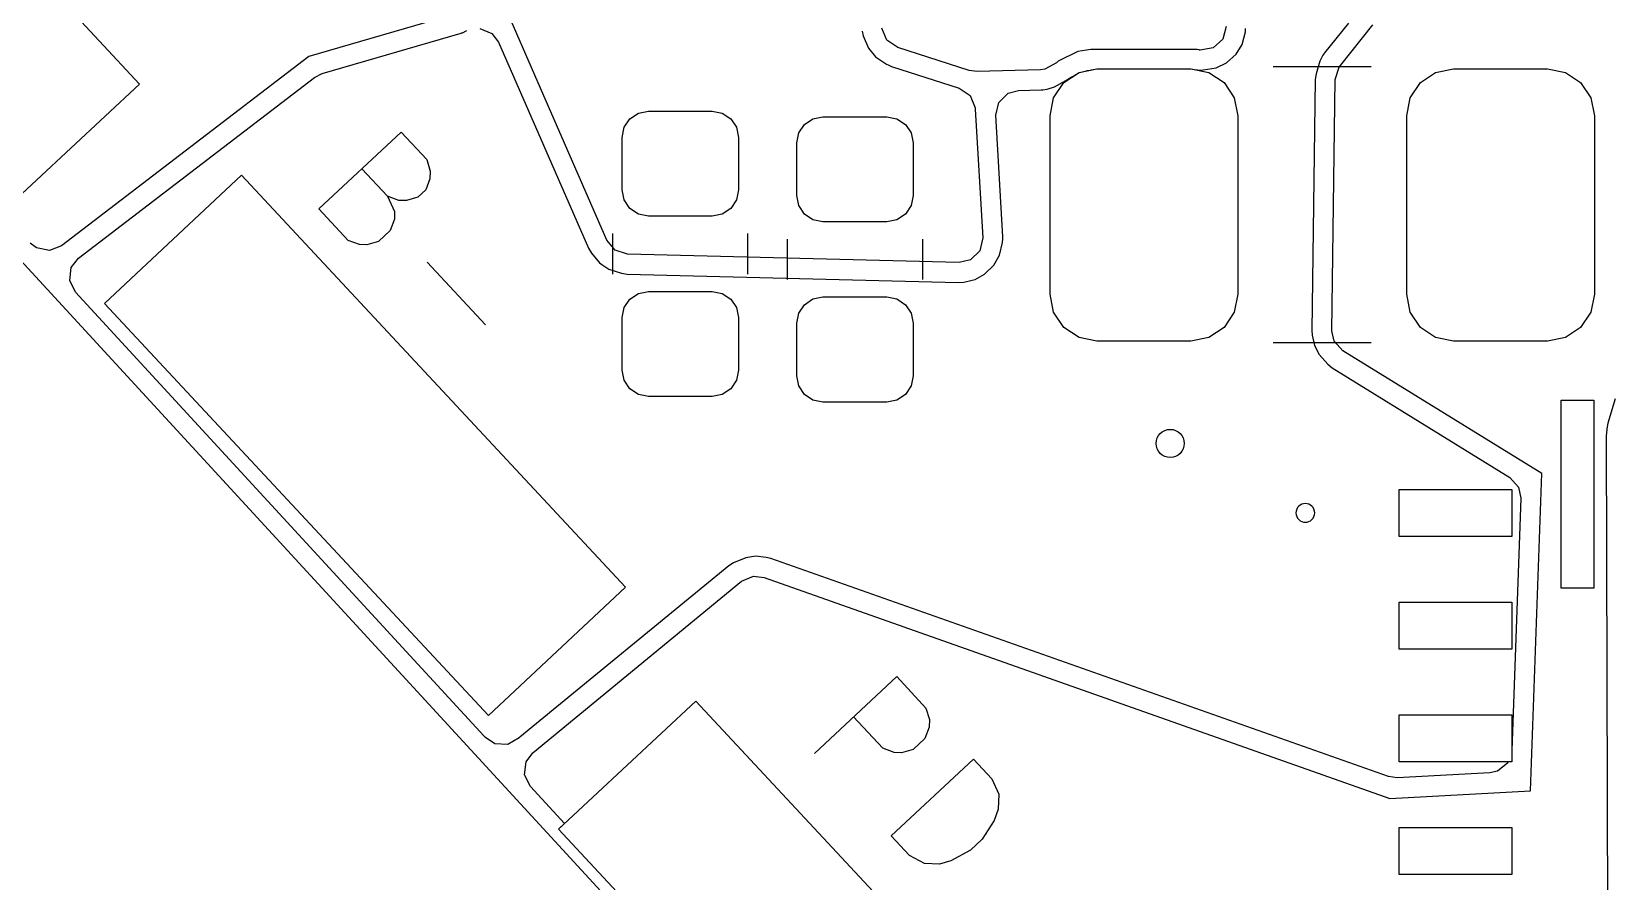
# Model space of a CAD drawing. Extents: x -28 to 34.6, y -6.7 to 48.3.
# Drawn here: x -12.33 to -3.93, y 4.94 to 9.46 of the extents above; entities that cross this region are included whole.
import ezdxf

# ---------------------------------------------------------------- set-up
doc = ezdxf.new("R2010")
doc.units = 0
doc.layers.add('BLACK', color=7, linetype='CONTINUOUS')

msp = doc.modelspace()

# ---------------------------------------------------------------- linework, layer by layer
at = {"layer": 'BLACK', "linetype": 'CONTINUOUS'}
for p, q in [((-15.515668, 11.641502), (-0.465668, -4.708498)), ((-13.802989, 11.379532), (-11.756994, 9.185471)), ((-9.620835, 9.162816), (-9.825668, 9.631502)), ((-10.072602, 9.559581), (-10.855669, 9.331502)), ((-5.315844, 9.510227), (-5.44275, 9.351596)), ((-5.359102, 9.284711), (-5.185668, 9.501502)), ((-10.784238, 9.240758), (-10.042652, 9.456754)), ((-10.042652, 9.456754), (-10.040813, 9.457308)), ((-10.040813, 9.457308), (-10.036592, 9.45862)), ((-10.036592, 9.45862), (-10.012905, 9.470151)), ((-9.944014, 9.481794), (-9.879763, 9.454344)), ((-9.879763, 9.454344), (-9.84501, 9.408316)), ((-7.907105, 9.466502), (-7.901162, 9.441331)), ((-7.901162, 9.441331), (-7.90116, 9.441327)), ((-7.90116, 9.441327), (-7.873677, 9.377094)), ((-7.775212, 9.419224), (-7.802697, 9.483461)), ((-7.717361, 9.380044), (-7.775212, 9.419224)), ((-5.985399, 9.424176), (-6.037378, 9.377486)), ((-5.966914, 9.491556), (-5.985399, 9.424176)), ((-5.882115, 9.395841), (-5.86363, 9.463221)), ((-5.86363, 9.463221), (-5.863962, 9.481794)), ((-9.84501, 9.408316), (-9.36541, 8.310926)), ((-7.873677, 9.377094), (-7.835271, 9.330549)), ((-7.335811, 9.257948), (-7.717361, 9.380044)), ((-6.757525, 9.358631), (-6.863095, 9.307021)), ((-6.689086, 9.368602), (-6.757525, 9.358631)), ((-6.122252, 9.368602), (-6.689086, 9.368602)), ((-6.122249, 9.368602), (-6.122252, 9.368602)), ((-6.111829, 9.367084), (-6.122249, 9.368602)), ((-6.108768, 9.366638), (-6.111829, 9.367084)), ((-6.106348, 9.36631), (-6.108768, 9.366638)), ((-6.037378, 9.377486), (-6.106348, 9.36631)), ((-5.965809, 9.29781), (-5.91383, 9.3445)), ((-5.91383, 9.3445), (-5.882115, 9.395841)), ((-5.4522, 9.338812), (-5.467985, 9.307317)), ((-5.445655, 9.347793), (-5.4522, 9.338812)), ((-5.44275, 9.351596), (-5.445655, 9.347793)), ((-10.855669, 9.331502), (-12.172273, 8.324169)), ((-7.835271, 9.330549), (-7.835269, 9.330547)), ((-7.835269, 9.330547), (-7.777431, 9.291375)), ((-7.777431, 9.291375), (-7.777425, 9.291372)), ((-7.777425, 9.291372), (-7.777418, 9.291367)), ((-7.777418, 9.291367), (-7.769045, 9.287297)), ((-7.769045, 9.287297), (-7.750008, 9.278041)), ((-7.750008, 9.278041), (-7.750003, 9.27804)), ((-7.750003, 9.27804), (-7.750002, 9.278039)), ((-7.750002, 9.278039), (-7.389927, 9.162815)), ((-7.294527, 9.252098), (-7.335811, 9.257948)), ((-6.956413, 9.261623), (-7.294527, 9.252098)), ((-6.933554, 9.264406), (-6.956413, 9.261623)), ((-6.872229, 9.297887), (-6.933554, 9.264406)), ((-6.863095, 9.307021), (-6.872229, 9.297887)), ((-6.751339, 9.247472), (-6.655668, 9.266502)), ((-6.751339, 9.247472), (-6.655668, 9.266502)), ((-6.751339, 9.247472), (-6.719389, 9.253828)), ((-6.719389, 9.253828), (-6.706345, 9.257857)), ((-6.706345, 9.257857), (-6.69021, 9.260207)), ((-6.69021, 9.260207), (-6.685657, 9.260537)), ((-6.685657, 9.260537), (-6.655668, 9.266502)), ((-6.655668, 9.266502), (-6.155668, 9.266502)), ((-6.655668, 9.266502), (-6.155668, 9.266502)), ((-6.655668, 9.266502), (-6.155668, 9.266502)), ((-6.155668, 9.266502), (-6.126262, 9.260653)), ((-6.155668, 9.266502), (-6.059997, 9.247472)), ((-6.155668, 9.266502), (-6.059997, 9.247472)), ((-6.126262, 9.260653), (-6.122188, 9.260378)), ((-6.122188, 9.260378), (-6.120733, 9.26018)), ((-6.120733, 9.26018), (-6.089217, 9.260589)), ((-6.089217, 9.260589), (-6.089211, 9.26059)), ((-6.089211, 9.26059), (-6.08921, 9.26059)), ((-6.08921, 9.26059), (-6.020251, 9.271764)), ((-6.020251, 9.271764), (-6.020249, 9.271765)), ((-6.020249, 9.271765), (-6.020247, 9.271765)), ((-6.020247, 9.271765), (-5.965809, 9.29781)), ((-5.194416, 9.276502), (-5.71692, 9.276502)), ((-5.467987, 9.307313), (-5.48859, 9.240561)), ((-5.467985, 9.307317), (-5.467987, 9.307313)), ((-5.386255, 9.208969), (-5.365648, 9.275729)), ((-5.365648, 9.275729), (-5.359102, 9.284711)), ((-4.851339, 9.247472), (-4.755668, 9.266502)), ((-4.851339, 9.247472), (-4.755668, 9.266502)), ((-4.755668, 9.266502), (-4.255668, 9.266502)), ((-4.755668, 9.266502), (-4.255668, 9.266502)), ((-4.255668, 9.266502), (-4.159997, 9.247472)), ((-4.255668, 9.266502), (-4.159997, 9.247472)), ((-11.756994, 9.185471), (-12.488347, 8.503472)), ((-12.081482, 8.258782), (-10.824903, 9.22019)), ((-10.824903, 9.22019), (-10.784238, 9.240758)), ((-6.920611, 9.158091), (-6.882232, 9.170403)), ((-6.886638, 9.112173), (-6.832445, 9.193279)), ((-6.886638, 9.112173), (-6.832445, 9.193279)), ((-6.882232, 9.170403), (-6.820907, 9.203884)), ((-6.832445, 9.193279), (-6.751339, 9.247472)), ((-6.832445, 9.193279), (-6.751339, 9.247472)), ((-6.820907, 9.203884), (-6.812745, 9.209995)), ((-6.812745, 9.209995), (-6.79291, 9.22212)), ((-6.79291, 9.22212), (-6.779388, 9.228731)), ((-6.779388, 9.228731), (-6.751339, 9.247472)), ((-6.059997, 9.247472), (-5.978891, 9.193279)), ((-6.059997, 9.247472), (-5.978891, 9.193279)), ((-5.978891, 9.193279), (-5.924698, 9.112173)), ((-5.978891, 9.193279), (-5.924698, 9.112173)), ((-5.493346, 9.210439), (-5.511789, 7.873349)), ((-5.493345, 9.210448), (-5.493346, 9.210439)), ((-5.488592, 9.240554), (-5.493345, 9.210448)), ((-5.48859, 9.240561), (-5.488592, 9.240554)), ((-5.404698, 7.87187), (-5.386255, 9.208969)), ((-4.986638, 9.112173), (-4.932445, 9.193279)), ((-4.986638, 9.112173), (-4.932445, 9.193279)), ((-4.932445, 9.193279), (-4.851339, 9.247472)), ((-4.932445, 9.193279), (-4.851339, 9.247472)), ((-4.159997, 9.247472), (-4.078891, 9.193279)), ((-4.159997, 9.247472), (-4.078891, 9.193279)), ((-4.078891, 9.193279), (-4.024698, 9.112173)), ((-4.078891, 9.193279), (-4.024698, 9.112173)), ((-9.267271, 8.353813), (-9.620835, 9.162816)), ((-7.389927, 9.162815), (-7.332077, 9.123636)), ((-7.332077, 9.123636), (-7.304592, 9.059399)), ((-7.194763, 9.019925), (-7.179049, 9.088002)), ((-7.179049, 9.088002), (-7.129023, 9.136779)), ((-7.129023, 9.136779), (-7.07447, 9.151155)), ((-7.07447, 9.151155), (-6.953397, 9.154565)), ((-6.953397, 9.154565), (-6.94347, 9.155308)), ((-6.94347, 9.155308), (-6.920611, 9.158091)), ((-6.905668, 9.016502), (-6.886638, 9.112173)), ((-6.905668, 9.016502), (-6.886638, 9.112173)), ((-5.924698, 9.112173), (-5.905668, 9.016502)), ((-5.924698, 9.112173), (-5.905668, 9.016502)), ((-5.005668, 9.016502), (-4.986638, 9.112173)), ((-5.005668, 9.016502), (-4.986638, 9.112173)), ((-4.024698, 9.112173), (-4.005668, 9.016502)), ((-4.024698, 9.112173), (-4.005668, 9.016502)), ((-9.175011, 8.955078), (-9.144663, 9.000497)), ((-9.175011, 8.955078), (-9.144663, 9.000497)), ((-9.144663, 9.000497), (-9.099244, 9.030845)), ((-9.144663, 9.000497), (-9.099244, 9.030845)), ((-9.099244, 9.030845), (-9.045668, 9.041502)), ((-9.099244, 9.030845), (-9.045668, 9.041502)), ((-9.045668, 9.041502), (-8.705668, 9.041502)), ((-9.045668, 9.041502), (-8.705668, 9.041502)), ((-8.705668, 9.041502), (-8.652092, 9.030845)), ((-8.705668, 9.041502), (-8.652092, 9.030845)), ((-8.652092, 9.030845), (-8.606673, 9.000497)), ((-8.652092, 9.030845), (-8.606673, 9.000497)), ((-8.606673, 9.000497), (-8.576325, 8.955078)), ((-8.606673, 9.000497), (-8.576325, 8.955078)), ((-8.214663, 8.970497), (-8.169244, 9.000845)), ((-8.214663, 8.970497), (-8.169244, 9.000845)), ((-8.169244, 9.000845), (-8.115668, 9.011502)), ((-8.169244, 9.000845), (-8.115668, 9.011502)), ((-8.115668, 9.011502), (-7.775668, 9.011502)), ((-8.115668, 9.011502), (-7.775668, 9.011502)), ((-7.775668, 9.011502), (-7.722092, 9.000845)), ((-7.775668, 9.011502), (-7.722092, 9.000845)), ((-7.722092, 9.000845), (-7.676673, 8.970497)), ((-7.722092, 9.000845), (-7.676673, 8.970497)), ((-7.304592, 9.059399), (-7.303934, 9.051997)), ((-7.303934, 9.051997), (-7.263589, 8.366149)), ((-7.156674, 8.372438), (-7.194763, 9.019925)), ((-6.905668, 8.066502), (-6.905668, 9.016502)), ((-6.905668, 8.066502), (-6.905668, 9.016502)), ((-5.905668, 9.016502), (-5.905668, 8.066502)), ((-5.905668, 9.016502), (-5.905668, 8.066502)), ((-5.005668, 8.066502), (-5.005668, 9.016502)), ((-5.005668, 8.066502), (-5.005668, 9.016502)), ((-4.005668, 9.016502), (-4.005668, 8.066502)), ((-4.005668, 9.016502), (-4.005668, 8.066502)), ((-10.801531, 8.520248), (-10.362719, 8.929447)), ((-10.362719, 8.929447), (-10.226319, 8.783177)), ((-9.185668, 8.901502), (-9.175011, 8.955078)), ((-9.185668, 8.901502), (-9.175011, 8.955078)), ((-8.576325, 8.955078), (-8.565668, 8.901502)), ((-8.576325, 8.955078), (-8.565668, 8.901502)), ((-8.255668, 8.871502), (-8.245011, 8.925078)), ((-8.255668, 8.871502), (-8.245011, 8.925078)), ((-8.245011, 8.925078), (-8.214663, 8.970497)), ((-8.245011, 8.925078), (-8.214663, 8.970497)), ((-7.676673, 8.970497), (-7.646325, 8.925078)), ((-7.676673, 8.970497), (-7.646325, 8.925078)), ((-7.646325, 8.925078), (-7.635668, 8.871502)), ((-7.646325, 8.925078), (-7.635668, 8.871502)), ((-9.185668, 8.621502), (-9.185668, 8.901502)), ((-9.185668, 8.621502), (-9.185668, 8.901502)), ((-8.565668, 8.901502), (-8.565668, 8.621502)), ((-8.565668, 8.901502), (-8.565668, 8.621502)), ((-8.255668, 8.591502), (-8.255668, 8.871502)), ((-8.255668, 8.591502), (-8.255668, 8.871502)), ((-7.635668, 8.871502), (-7.635668, 8.591502)), ((-7.635668, 8.871502), (-7.635668, 8.591502)), ((-10.226319, 8.783177), (-10.208244, 8.721899)), ((-11.944342, 8.017533), (-11.212989, 8.699532)), ((-11.212989, 8.699532), (-9.166994, 6.505471)), ((-10.435277, 8.58832), (-10.571677, 8.734591)), ((-10.209654, 8.681518), (-10.23196, 8.621651)), ((-10.208244, 8.721899), (-10.209654, 8.681518)), ((-10.435277, 8.58832), (-10.397716, 8.506147)), ((-10.37541, 8.566014), (-10.435277, 8.58832)), ((-10.273751, 8.582679), (-10.335029, 8.564604)), ((-10.23196, 8.621651), (-10.273751, 8.582679)), ((-9.175011, 8.567926), (-9.185668, 8.621502)), ((-9.175011, 8.567926), (-9.185668, 8.621502)), ((-8.565668, 8.621502), (-8.576325, 8.567926)), ((-8.565668, 8.621502), (-8.576325, 8.567926)), ((-8.245011, 8.537926), (-8.255668, 8.591502)), ((-8.245011, 8.537926), (-8.255668, 8.591502)), ((-7.635668, 8.591502), (-7.646325, 8.537926)), ((-7.635668, 8.591502), (-7.646325, 8.537926)), ((-10.645646, 8.353082), (-10.801531, 8.520248)), ((-10.397716, 8.506147), (-10.399126, 8.465765)), ((-10.335029, 8.564604), (-10.37541, 8.566014)), ((-9.144663, 8.522507), (-9.175011, 8.567926)), ((-9.144663, 8.522507), (-9.175011, 8.567926)), ((-9.099244, 8.492159), (-9.144663, 8.522507)), ((-9.099244, 8.492159), (-9.144663, 8.522507)), ((-9.045668, 8.481502), (-9.099244, 8.492159)), ((-9.045668, 8.481502), (-9.099244, 8.492159)), ((-8.652092, 8.492159), (-8.705668, 8.481502)), ((-8.652092, 8.492159), (-8.705668, 8.481502)), ((-8.606673, 8.522507), (-8.652092, 8.492159)), ((-8.606673, 8.522507), (-8.652092, 8.492159)), ((-8.576325, 8.567926), (-8.606673, 8.522507)), ((-8.576325, 8.567926), (-8.606673, 8.522507)), ((-8.214663, 8.492507), (-8.245011, 8.537926)), ((-8.214663, 8.492507), (-8.245011, 8.537926)), ((-8.169244, 8.462159), (-8.214663, 8.492507)), ((-8.169244, 8.462159), (-8.214663, 8.492507)), ((-7.676673, 8.492507), (-7.722092, 8.462159)), ((-7.676673, 8.492507), (-7.722092, 8.462159)), ((-7.646325, 8.537926), (-7.676673, 8.492507)), ((-7.646325, 8.537926), (-7.676673, 8.492507)), ((-10.399126, 8.465765), (-10.421432, 8.405898)), ((-8.705668, 8.481502), (-9.045668, 8.481502)), ((-8.705668, 8.481502), (-9.045668, 8.481502)), ((-8.115668, 8.451502), (-8.169244, 8.462159)), ((-8.115668, 8.451502), (-8.169244, 8.462159)), ((-7.775668, 8.451502), (-8.115668, 8.451502)), ((-7.775668, 8.451502), (-8.115668, 8.451502)), ((-7.722092, 8.462159), (-7.775668, 8.451502)), ((-7.722092, 8.462159), (-7.775668, 8.451502)), ((-12.305902, 8.313201), (-12.338854, 8.338672)), ((-12.172273, 8.324169), (-12.237477, 8.299067)), ((-10.585779, 8.330776), (-10.645646, 8.353082)), ((-10.545397, 8.329366), (-10.585779, 8.330776)), ((-10.48412, 8.347441), (-10.545397, 8.329366)), ((-10.421432, 8.405898), (-10.48412, 8.347441)), ((-9.223299, 8.30088), (-9.267271, 8.353813)), ((-9.235668, 8.173666), (-9.235668, 8.389338)), ((-8.515668, 8.173666), (-8.515668, 8.389338)), ((-8.305668, 8.359338), (-8.305668, 8.143666)), ((-7.585668, 8.359338), (-7.585668, 8.143666)), ((-7.263589, 8.366149), (-7.279303, 8.298069)), ((-7.174947, 8.273982), (-7.159233, 8.342062)), ((-7.159233, 8.342071), (-7.159231, 8.342078)), ((-7.159233, 8.342062), (-7.159233, 8.342071)), ((-7.159231, 8.342078), (-7.157675, 8.360554)), ((-7.157675, 8.360554), (-7.156674, 8.372438)), ((-12.237477, 8.299067), (-12.305902, 8.313201)), ((-12.120421, 8.208405), (-12.081482, 8.258782)), ((-9.36541, 8.310926), (-9.349654, 8.285377)), ((-9.349654, 8.285377), (-9.305684, 8.232445)), ((-9.156778, 8.27951), (-9.223299, 8.30088)), ((-7.390505, 8.234907), (-9.156778, 8.27951)), ((-7.329329, 8.249292), (-7.390505, 8.234907)), ((-7.279303, 8.298069), (-7.329329, 8.249292)), ((-7.204535, 8.221387), (-7.174947, 8.273982)), ((-12.128284, 8.13898), (-12.120421, 8.208405)), ((-10.225165, 8.237321), (-9.913395, 7.902988)), ((-9.305684, 8.232445), (-9.293511, 8.22422)), ((-9.293511, 8.22422), (-9.256056, 8.198912)), ((-9.256056, 8.198912), (-9.189535, 8.177542)), ((-9.189535, 8.177542), (-9.159482, 8.172444)), ((-9.159482, 8.172444), (-9.159479, 8.172444)), ((-9.159479, 8.172444), (-9.15947, 8.172443)), ((-9.15947, 8.172443), (-7.393221, 8.127841)), ((-7.304814, 8.145035), (-7.254561, 8.17261)), ((-7.254561, 8.17261), (-7.204535, 8.221387)), ((-12.097364, 8.076324), (-12.128284, 8.13898)), ((-10.37674, 6.207073), (-12.097364, 8.076324)), ((-9.144663, 8.040497), (-9.099244, 8.070845)), ((-9.144663, 8.040497), (-9.099244, 8.070845)), ((-9.099244, 8.070845), (-9.045668, 8.081502)), ((-9.099244, 8.070845), (-9.045668, 8.081502)), ((-9.045668, 8.081502), (-8.705668, 8.081502)), ((-9.045668, 8.081502), (-8.705668, 8.081502)), ((-8.705668, 8.081502), (-8.652092, 8.070845)), ((-8.705668, 8.081502), (-8.652092, 8.070845)), ((-8.652092, 8.070845), (-8.606673, 8.040497)), ((-8.652092, 8.070845), (-8.606673, 8.040497)), ((-7.393221, 8.127841), (-7.39321, 8.127841)), ((-7.39321, 8.127841), (-7.39321, 8.127842)), ((-7.39321, 8.127842), (-7.393209, 8.127841)), ((-7.393209, 8.127841), (-7.36599, 8.13065)), ((-7.36599, 8.13065), (-7.320922, 8.141248)), ((-7.320922, 8.141248), (-7.304817, 8.145034)), ((-7.304817, 8.145034), (-7.304816, 8.145035)), ((-7.304816, 8.145035), (-7.304814, 8.145035)), ((-9.898347, 5.823472), (-11.944342, 8.017533)), ((-9.185668, 7.941502), (-9.175011, 7.995078)), ((-9.185668, 7.941502), (-9.175011, 7.995078)), ((-9.175011, 7.995078), (-9.144663, 8.040497)), ((-9.175011, 7.995078), (-9.144663, 8.040497)), ((-8.606673, 8.040497), (-8.576325, 7.995078)), ((-8.606673, 8.040497), (-8.576325, 7.995078)), ((-8.576325, 7.995078), (-8.565668, 7.941502)), ((-8.576325, 7.995078), (-8.565668, 7.941502)), ((-8.245011, 7.965078), (-8.214663, 8.010497)), ((-8.245011, 7.965078), (-8.214663, 8.010497)), ((-8.214663, 8.010497), (-8.169244, 8.040845)), ((-8.214663, 8.010497), (-8.169244, 8.040845)), ((-8.169244, 8.040845), (-8.115668, 8.051502)), ((-8.169244, 8.040845), (-8.115668, 8.051502)), ((-8.115668, 8.051502), (-7.775668, 8.051502)), ((-8.115668, 8.051502), (-7.775668, 8.051502)), ((-7.775668, 8.051502), (-7.722092, 8.040845)), ((-7.775668, 8.051502), (-7.722092, 8.040845)), ((-7.722092, 8.040845), (-7.676673, 8.010497)), ((-7.722092, 8.040845), (-7.676673, 8.010497)), ((-7.676673, 8.010497), (-7.646325, 7.965078)), ((-7.676673, 8.010497), (-7.646325, 7.965078)), ((-6.886638, 7.970831), (-6.905668, 8.066502)), ((-6.886638, 7.970831), (-6.905668, 8.066502)), ((-5.905668, 8.066502), (-5.924698, 7.970831)), ((-5.905668, 8.066502), (-5.924698, 7.970831)), ((-4.986638, 7.970831), (-5.005668, 8.066502)), ((-4.986638, 7.970831), (-5.005668, 8.066502)), ((-4.005668, 8.066502), (-4.024698, 7.970831)), ((-4.005668, 8.066502), (-4.024698, 7.970831)), ((-9.185668, 7.661502), (-9.185668, 7.941502)), ((-9.185668, 7.661502), (-9.185668, 7.941502)), ((-8.565668, 7.941502), (-8.565668, 7.661502)), ((-8.565668, 7.941502), (-8.565668, 7.661502)), ((-8.255668, 7.911502), (-8.245011, 7.965078)), ((-8.255668, 7.911502), (-8.245011, 7.965078)), ((-8.255668, 7.631502), (-8.255668, 7.911502)), ((-8.255668, 7.631502), (-8.255668, 7.911502)), ((-7.646325, 7.965078), (-7.635668, 7.911502)), ((-7.646325, 7.965078), (-7.635668, 7.911502)), ((-7.635668, 7.911502), (-7.635668, 7.631502)), ((-7.635668, 7.911502), (-7.635668, 7.631502)), ((-6.832445, 7.889725), (-6.886638, 7.970831)), ((-6.832445, 7.889725), (-6.886638, 7.970831)), ((-5.924698, 7.970831), (-5.978891, 7.889725)), ((-5.924698, 7.970831), (-5.978891, 7.889725)), ((-4.932445, 7.889725), (-4.986638, 7.970831)), ((-4.932445, 7.889725), (-4.986638, 7.970831)), ((-4.024698, 7.970831), (-4.078891, 7.889725)), ((-4.024698, 7.970831), (-4.078891, 7.889725)), ((-6.751339, 7.835532), (-6.832445, 7.889725)), ((-6.751339, 7.835532), (-6.832445, 7.889725)), ((-6.655668, 7.816502), (-6.751339, 7.835532)), ((-6.655668, 7.816502), (-6.751339, 7.835532)), ((-6.059997, 7.835532), (-6.155668, 7.816502)), ((-6.059997, 7.835532), (-6.155668, 7.816502)), ((-5.978891, 7.889725), (-6.059997, 7.835532)), ((-5.978891, 7.889725), (-6.059997, 7.835532)), ((-5.511789, 7.873349), (-5.50929, 7.848826)), ((-5.50929, 7.848826), (-5.497097, 7.793475)), ((-5.392503, 7.816512), (-5.404698, 7.87187)), ((-4.851339, 7.835532), (-4.932445, 7.889725)), ((-4.851339, 7.835532), (-4.932445, 7.889725)), ((-4.755668, 7.816502), (-4.851339, 7.835532)), ((-4.755668, 7.816502), (-4.851339, 7.835532)), ((-4.159997, 7.835532), (-4.255668, 7.816502)), ((-4.159997, 7.835532), (-4.255668, 7.816502)), ((-4.078891, 7.889725), (-4.159997, 7.835532)), ((-4.078891, 7.889725), (-4.159997, 7.835532)), ((-6.155668, 7.816502), (-6.655668, 7.816502)), ((-6.155668, 7.816502), (-6.655668, 7.816502)), ((-5.194416, 7.806502), (-5.71692, 7.806502)), ((-5.497097, 7.793475), (-5.497096, 7.793473)), ((-5.497096, 7.793473), (-5.472094, 7.744847)), ((-5.472094, 7.744847), (-5.425345, 7.692928)), ((-5.345751, 7.764589), (-5.392503, 7.816512)), ((-4.285669, 7.111503), (-5.345751, 7.764589)), ((-4.255668, 7.816502), (-4.755668, 7.816502)), ((-4.255668, 7.816502), (-4.755668, 7.816502)), ((-9.175011, 7.607926), (-9.185668, 7.661502)), ((-9.175011, 7.607926), (-9.185668, 7.661502)), ((-8.565668, 7.661502), (-8.576325, 7.607926)), ((-8.565668, 7.661502), (-8.576325, 7.607926)), ((-5.425345, 7.692928), (-5.425342, 7.692925)), ((-5.425342, 7.692925), (-5.401927, 7.673404)), ((-5.401927, 7.673404), (-4.456355, 7.090865)), ((-9.144663, 7.562507), (-9.175011, 7.607926)), ((-9.144663, 7.562507), (-9.175011, 7.607926)), ((-8.576325, 7.607926), (-8.606673, 7.562507)), ((-8.576325, 7.607926), (-8.606673, 7.562507)), ((-8.245011, 7.577926), (-8.255668, 7.631502)), ((-8.245011, 7.577926), (-8.255668, 7.631502)), ((-8.214663, 7.532507), (-8.245011, 7.577926)), ((-8.214663, 7.532507), (-8.245011, 7.577926)), ((-7.646325, 7.577926), (-7.676673, 7.532507)), ((-7.646325, 7.577926), (-7.676673, 7.532507)), ((-7.635668, 7.631502), (-7.646325, 7.577926)), ((-7.635668, 7.631502), (-7.646325, 7.577926)), ((-9.099244, 7.532159), (-9.144663, 7.562507)), ((-9.099244, 7.532159), (-9.144663, 7.562507)), ((-9.045668, 7.521502), (-9.099244, 7.532159)), ((-9.045668, 7.521502), (-9.099244, 7.532159)), ((-8.705668, 7.521502), (-9.045668, 7.521502)), ((-8.705668, 7.521502), (-9.045668, 7.521502)), ((-8.652092, 7.532159), (-8.705668, 7.521502)), ((-8.652092, 7.532159), (-8.705668, 7.521502)), ((-8.606673, 7.562507), (-8.652092, 7.532159)), ((-8.606673, 7.562507), (-8.652092, 7.532159)), ((-8.169244, 7.502159), (-8.214663, 7.532507)), ((-8.169244, 7.502159), (-8.214663, 7.532507)), ((-8.115668, 7.491502), (-8.169244, 7.502159)), ((-8.115668, 7.491502), (-8.169244, 7.502159)), ((-7.775668, 7.491502), (-8.115668, 7.491502)), ((-7.775668, 7.491502), (-8.115668, 7.491502)), ((-7.722092, 7.502159), (-7.775668, 7.491502)), ((-7.722092, 7.502159), (-7.775668, 7.491502)), ((-7.676673, 7.532507), (-7.722092, 7.502159)), ((-7.676673, 7.532507), (-7.722092, 7.502159)), ((-4.183168, 6.501502), (-4.183168, 7.501502)), ((-4.183168, 7.501502), (-4.008168, 7.501502)), ((-4.183168, 6.501502), (-4.183168, 7.501502)), ((-4.183168, 7.501502), (-4.008168, 7.501502)), ((-4.008168, 7.501502), (-4.008168, 6.501502)), ((-4.008168, 7.501502), (-4.008168, 6.501502)), ((-3.894413, 7.509733), (-3.933139, 7.379472)), ((-3.941749, 7.326793), (-3.94272, 7.313012)), ((-3.941601, 7.329477), (-3.941749, 7.326793)), ((-3.936741, 7.362491), (-3.941601, 7.329477)), ((-3.93674, 7.362501), (-3.936741, 7.362491)), ((-3.936436, 7.364559), (-3.93674, 7.362501)), ((-3.93501, 7.371009), (-3.936436, 7.364559)), ((-3.933139, 7.379472), (-3.93501, 7.371009)), ((-3.94272, 7.313012), (-3.934826, 4.336665)), ((-4.456355, 7.090865), (-4.409603, 7.038942)), ((-4.345668, 5.421502), (-4.285668, 7.111502)), ((-4.285668, 7.111502), (-4.285669, 7.111503)), ((-5.045668, 6.776502), (-5.045668, 7.026502)), ((-5.045668, 7.026502), (-4.445668, 7.026502)), ((-5.045668, 6.776502), (-5.045668, 7.026502)), ((-5.045668, 7.026502), (-4.445668, 7.026502)), ((-4.445668, 7.026502), (-4.445668, 6.776502)), ((-4.445668, 7.026502), (-4.445668, 6.776502)), ((-4.397474, 6.980892), (-4.4452, 5.636614)), ((-4.409603, 7.038942), (-4.397474, 6.980892)), ((-4.445668, 6.776502), (-5.045668, 6.776502)), ((-4.445668, 6.776502), (-5.045668, 6.776502)), ((-8.52727, 6.663044), (-8.59158, 6.635723)), ((-8.473474, 6.670905), (-8.52727, 6.663044)), ((-8.473465, 6.670905), (-8.473474, 6.670905)), ((-8.417843, 6.664675), (-8.473465, 6.670905)), ((-8.417822, 6.664671), (-8.417843, 6.664675)), ((-8.394119, 6.659236), (-8.417822, 6.664671)), ((-8.394115, 6.659235), (-8.394119, 6.659236)), ((-5.103358, 5.497792), (-8.394115, 6.659235)), ((-8.617651, 6.619933), (-9.729959, 5.706844)), ((-8.59158, 6.635723), (-8.617651, 6.619933)), ((-8.549696, 6.537152), (-8.485392, 6.564471)), ((-8.485392, 6.564471), (-8.429755, 6.558239)), ((-8.429755, 6.558239), (-5.095668, 5.381502)), ((-9.166994, 6.505471), (-9.898347, 5.823472)), ((-9.662009, 5.624059), (-8.549696, 6.537152)), ((-4.008168, 6.501502), (-4.183168, 6.501502)), ((-4.008168, 6.501502), (-4.183168, 6.501502)), ((-5.045668, 6.176502), (-5.045668, 6.426502)), ((-5.045668, 6.426502), (-4.445668, 6.426502)), ((-5.045668, 6.176502), (-5.045668, 6.426502)), ((-5.045668, 6.426502), (-4.445668, 6.426502)), ((-4.445668, 6.426502), (-4.445668, 6.176502)), ((-4.445668, 6.426502), (-4.445668, 6.176502)), ((-9.923128, 5.714278), (-10.37674, 6.207073)), ((-4.445668, 6.176502), (-5.045668, 6.176502)), ((-4.445668, 6.176502), (-5.045668, 6.176502)), ((-8.161531, 5.620248), (-7.722719, 6.029447)), ((-7.722719, 6.029447), (-7.566833, 5.862281)), ((-9.524342, 5.217533), (-8.792989, 5.899532)), ((-8.792989, 5.899532), (-6.746994, 3.705471)), ((-7.796687, 5.647938), (-7.952573, 5.815105)), ((-7.566833, 5.862281), (-7.548758, 5.801003)), ((-7.548758, 5.801003), (-7.550168, 5.760622)), ((-5.045668, 5.576502), (-5.045668, 5.826502)), ((-5.045668, 5.826502), (-4.445668, 5.826502)), ((-5.045668, 5.576502), (-5.045668, 5.826502)), ((-5.045668, 5.826502), (-4.445668, 5.826502)), ((-4.445668, 5.826502), (-4.445668, 5.576502)), ((-4.445668, 5.826502), (-4.445668, 5.576502)), ((-7.550168, 5.760622), (-7.572474, 5.700755)), ((-9.914405, 5.704802), (-9.923128, 5.714278)), ((-9.863811, 5.67163), (-9.914405, 5.704802)), ((-9.794023, 5.668256), (-9.863811, 5.67163)), ((-9.73349, 5.703148), (-9.794023, 5.668256)), ((-9.729979, 5.706826), (-9.73349, 5.703148)), ((-9.729959, 5.706844), (-9.729979, 5.706826)), ((-7.73682, 5.625632), (-7.796687, 5.647938)), ((-7.635162, 5.642298), (-7.696439, 5.624222)), ((-7.572474, 5.700755), (-7.635162, 5.642298)), ((-4.4452, 5.636614), (-4.445668, 5.635207)), ((-4.445668, 5.635207), (-4.445668, 5.576502)), ((-9.705481, 5.506897), (-9.697618, 5.576322)), ((-9.697618, 5.576322), (-9.662009, 5.624059)), ((-7.752332, 5.181436), (-7.31352, 5.590635)), ((-7.696439, 5.624222), (-7.73682, 5.625632)), ((-7.31352, 5.590635), (-7.216091, 5.486156)), ((-4.445668, 5.576502), (-5.045668, 5.576502)), ((-4.445668, 5.576502), (-5.045668, 5.576502)), ((-4.467251, 5.570316), (-4.521645, 5.526463)), ((-4.465194, 5.576502), (-4.467251, 5.570316)), ((-4.445668, 5.576502), (-4.465194, 5.576502)), ((-9.674561, 5.444241), (-9.705481, 5.506897)), ((-7.216091, 5.486156), (-7.17853, 5.403983)), ((-5.055484, 5.490899), (-5.103358, 5.497792)), ((-4.562518, 5.51719), (-5.055484, 5.490899)), ((-4.521645, 5.526463), (-4.562518, 5.51719)), ((-9.492883, 5.24687), (-9.674561, 5.444241)), ((-7.17853, 5.403983), (-7.181351, 5.32322)), ((-5.095668, 5.381502), (-4.345668, 5.421502)), ((-7.181351, 5.32322), (-7.203657, 5.263353)), ((-9.524342, 5.217533), (-9.492883, 5.24687)), ((-7.478347, 3.023472), (-9.524342, 5.217533)), ((-7.478347, 3.023472), (-9.524342, 5.217533)), ((-7.203657, 5.263353), (-7.267754, 5.164514)), ((-5.045668, 4.976502), (-5.045668, 5.226502)), ((-5.045668, 5.226502), (-4.445668, 5.226502)), ((-5.045668, 4.976502), (-5.045668, 5.226502)), ((-5.045668, 5.226502), (-4.445668, 5.226502)), ((-4.445668, 5.226502), (-4.445668, 4.976502)), ((-4.445668, 5.226502), (-4.445668, 4.976502)), ((-7.654904, 5.076957), (-7.752332, 5.181436)), ((-7.267754, 5.164514), (-7.330442, 5.106057)), ((-7.575551, 5.033755), (-7.654904, 5.076957)), ((-7.433511, 5.04901), (-7.494788, 5.030935)), ((-7.330442, 5.106057), (-7.433511, 5.04901)), ((-7.494788, 5.030935), (-7.575551, 5.033755)), ((-4.445668, 4.976502), (-5.045668, 4.976502)), ((-4.445668, 4.976502), (-5.045668, 4.976502))]:
    msp.add_line(p, q, dxfattribs=at)
at = {"layer": 'BLACK'}
msp.add_circle((-6.265668, 7.271502), 0.075, dxfattribs=at)
for start, end in [(0, 180), (-180, 0)]:
    msp.add_arc((-5.545668, 6.901502), 0.05, start, end, dxfattribs=at)

doc.saveas('drawing.dxf')
